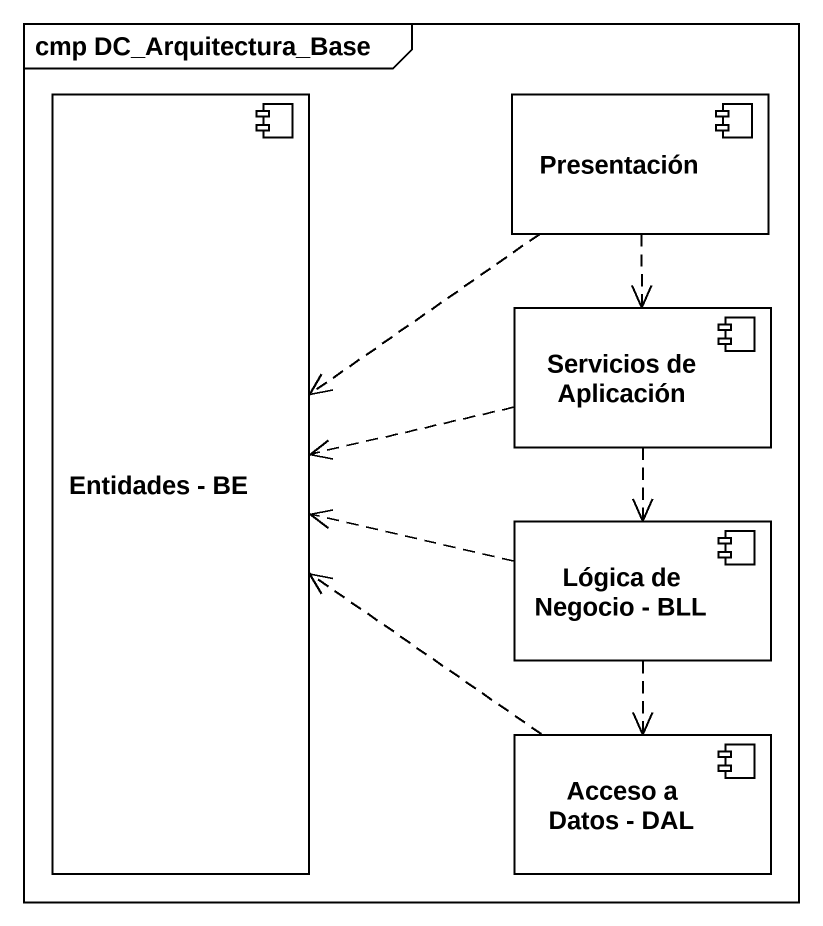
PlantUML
@startuml
mainframe cmp DC_Arquitectura_Base
component "Entidades - BE" as Entidades_BE
component Presentación
component "Servicios de Aplicación" as Servicios_de_Aplicación
component "Lógica de Negocio - BLL" as Lógica_de_Negocio_BLL
component "Acceso a Datos - DAL" as Acceso_a_Datos_DAL
Presentación ..> Entidades_BE
Presentación ..> Servicios_de_Aplicación
Servicios_de_Aplicación .left.> Entidades_BE
Servicios_de_Aplicación ..> Lógica_de_Negocio_BLL
Lógica_de_Negocio_BLL .left.> Entidades_BE
Lógica_de_Negocio_BLL ..> Acceso_a_Datos_DAL
Acceso_a_Datos_DAL .up.> Entidades_BE
@enduml
